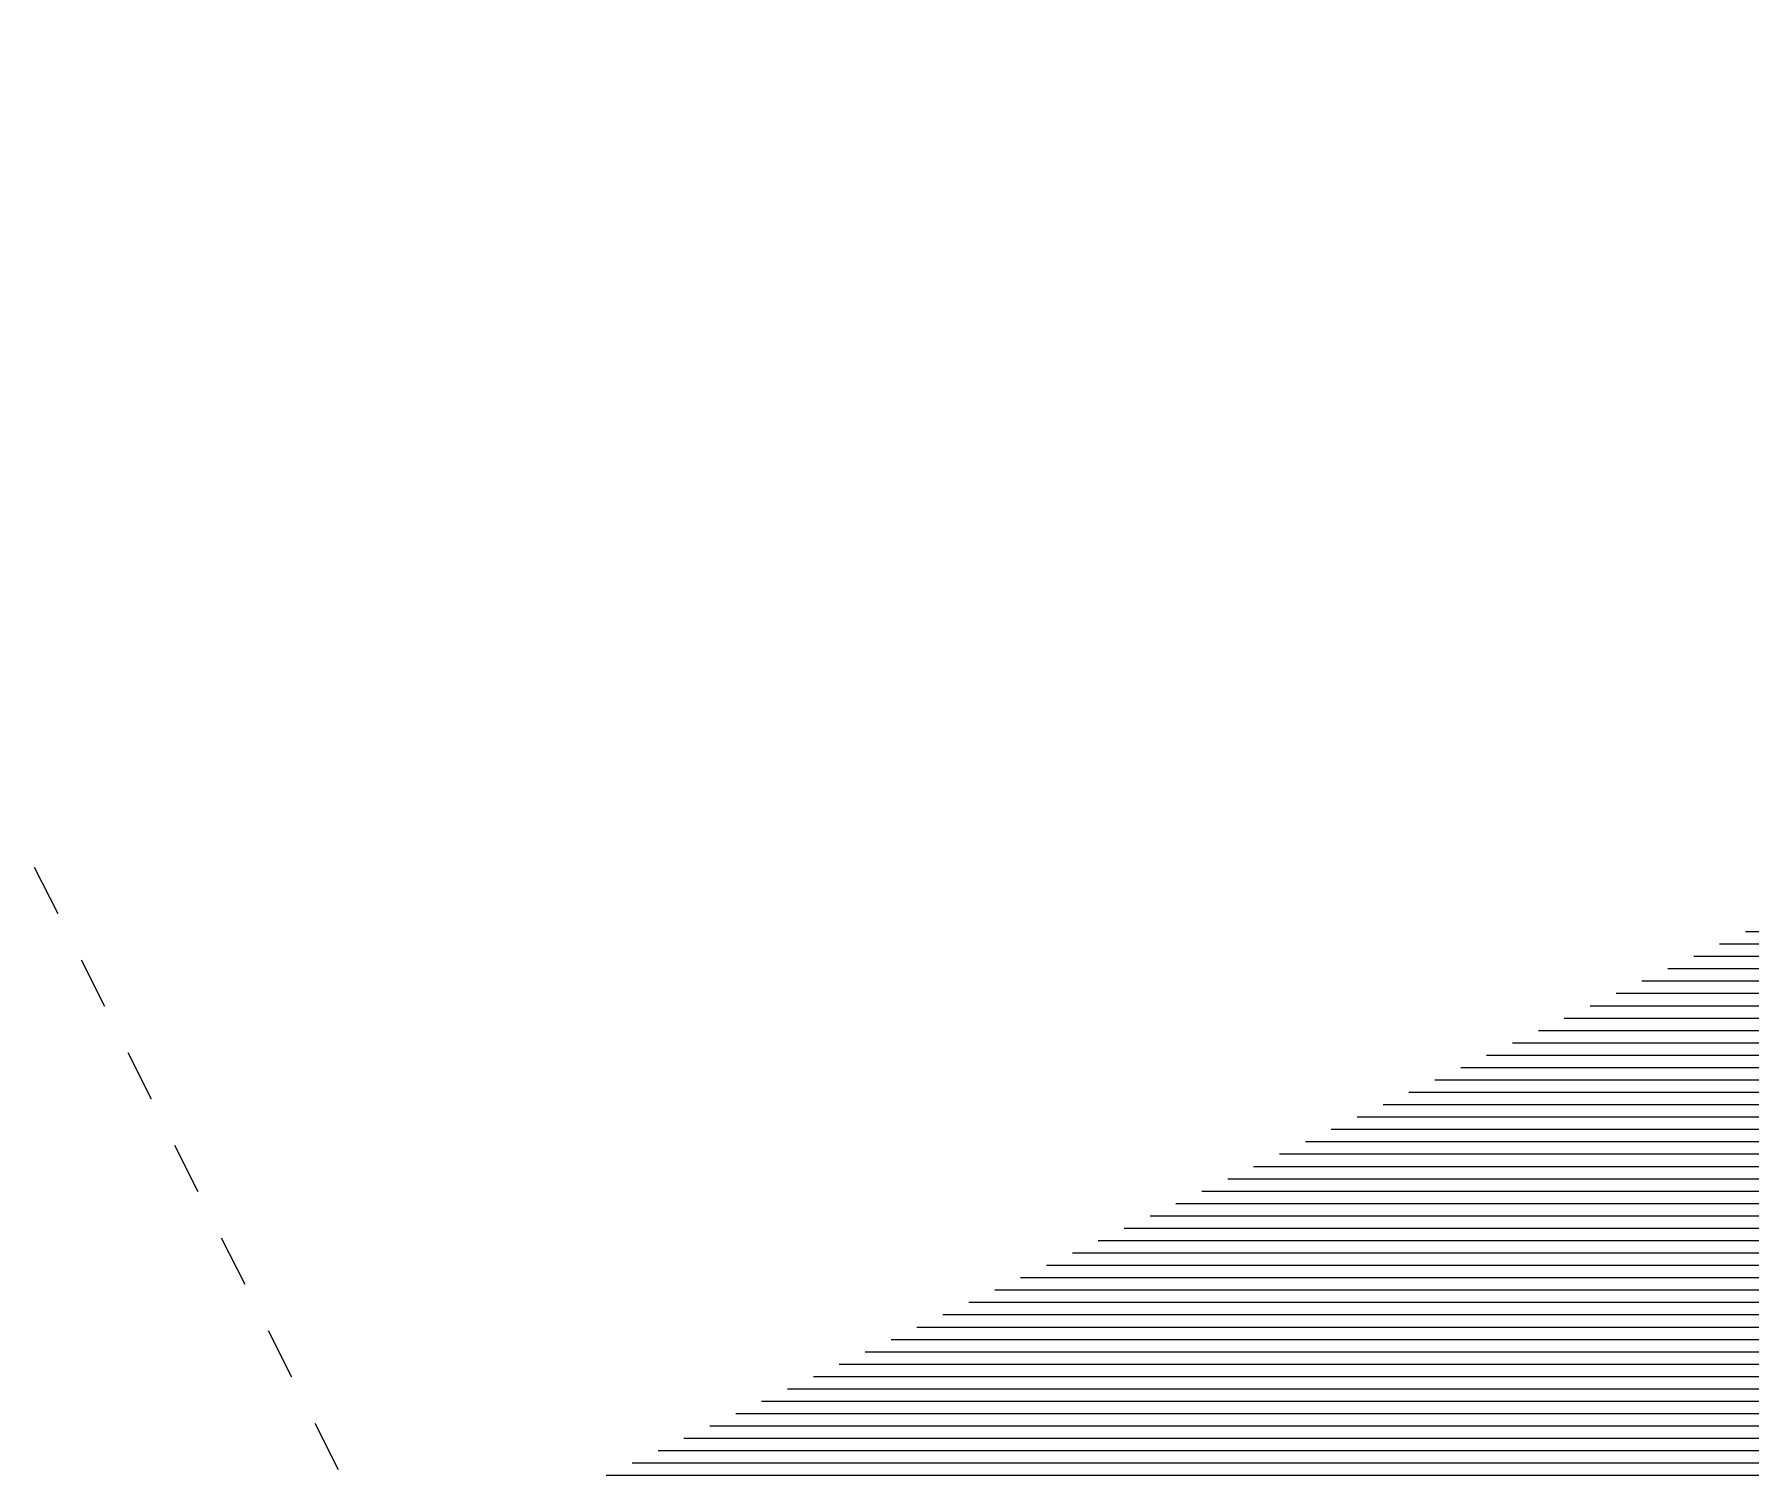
# Model space of a CAD drawing. Header units: metres. Extents: x 678805 to 1359287, y 2747329 to 5497370.
# Drawn here: x 679416.837 to 679420.144, y 2747436.608 to 2747439.374 of the extents above; entities that cross this region are included whole.
import ezdxf

# ---------------------------------------------------------------- set-up
doc = ezdxf.new("R2010")
doc.units = ezdxf.units.M
doc.linetypes.add('XREF_MON_WATERFEATURE$0$TRAZOS2', pattern=[9.524999999999999, 6.35, -3.175])
doc.layers.add('02-L-Waterfeatures 01', color=7, linetype='Continuous', true_color=0x4da6ff)
doc.layers.add('XREF_MON_WATERFEATURE$0$02-L-projecció', color=7, linetype='Continuous', lineweight=5, true_color=0x636363)
doc.layers.add('XREF_MON_WATERFEATURE$0$3-TR terra compactada', color=45, linetype='Continuous', lineweight=0)

# ---------------------------------------------------------------- blocks, each defined once
blk = doc.blocks.new('XREF_MON_WATERFEATURE$0$Long section P1')
at = {"layer": 'XREF_MON_WATERFEATURE$0$3-TR terra compactada'}
h = blk.add_hatch(dxfattribs=at)
h.set_pattern_fill('LINE', color=256, scale=0.007499999999999999, angle=-115.5575462492015, style=0)
h.set_pattern_definition([(244.4424537507984, (1.000000000465661, 2.499999999534339), (0.02148250488440889, -0.01027312708679047), [])])
h.paths.add_polyline_path([(10.71988786989823, 5.267380715497664), (10.46988786989823, 5.267380715497664), (3.121245155110955, 2.93497429555282), (3.121245155110955, 2.301979742245749), (2.170754761900753, 2.301979742478579), (2.170754756778479, 2.684450435684994), (1.84492399264127, 2.687072572764009), (0, 2.722765030805022), (-4.656612873077393e-10, 0), (34.51064929459244, 0), (34.51531785260886, 6.56265344331041), (29.9232946918346, 6.482318322639912), (29.93329225039854, 5.643679985320427), (27.60592488572001, 5.643524000653997), (27.23019151389599, 4.99273470765911), (22.13872488681227, 4.992734710918739), (21.76299151498824, 4.341945421881974), (16.62236303137615, 4.341945421649143), (16.2922404287383, 3.770156301558018), (10.71988787036389, 3.770163531182334)])
at = {"layer": 'XREF_MON_WATERFEATURE$0$02-L-projecció', "linetype": 'XREF_MON_WATERFEATURE$0$TRAZOS2', "ltscale": 0.01}
blk.add_lwpolyline([(36.04808124760166, 6.934192469110712), (13.86983875045553, 6.465161581523716)], dxfattribs=at)
blk = doc.blocks.new('XREF_MON_WATERFEATURE')
at = {"rotation": 115.5575828872244}
blk.add_blockref('XREF_MON_WATERFEATURE$0$Long section P1', (679438.644752539, 2747408.239914611), dxfattribs=at)

msp = doc.modelspace()

# ---------------------------------------------------------------- block references
at = {"layer": '02-L-Waterfeatures 01', "color": 18, "true_color": 0x000000}
msp.add_blockref('XREF_MON_WATERFEATURE', (0, 0), dxfattribs=at)

doc.saveas('drawing.dxf')
